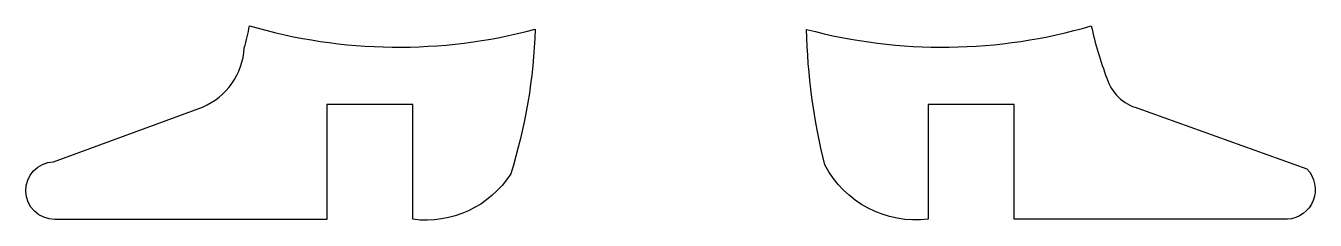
# Model space of a CAD drawing. Header units: millimetres. Extents: x 34.5 to 79.5, y 11.5 to 18.2.
import ezdxf

# ---------------------------------------------------------------- set-up
doc = ezdxf.new("R2010")
doc.units = ezdxf.units.MM
doc.layers.add('Corte exterior', color=1, linetype='Continuous', true_color=0xff0000)

msp = doc.modelspace()

# ---------------------------------------------------------------- linework, layer by layer
at = {"layer": 'Corte exterior'}
for points in [[(51.42, 13.067, -0.29109), (48.005, 11.481), (48, 15.48), (45.004, 15.48), (45.005, 11.48), (35.506, 11.478, -0.988583), (35.463, 13.486), (40.665, 15.394, 0.285068), (42.12, 17.459, 0.014881), (42.305, 18.226, 0.13725), (52.273, 18.108, -0.069342)], [(72.234, 16.398, 0.262084), (73.321, 15.357), (79.22, 13.237, -0.636281), (78.537, 11.482), (69, 11.481), (69, 15.481), (66, 15.481), (66, 11.481, -0.310872), (62.389, 13.38, -0.055761), (61.751, 18.102, 0.136854), (71.691, 18.224, 0.03829)]]:
    msp.add_lwpolyline(points, format="xyb", close=True, dxfattribs=at)

doc.saveas('drawing.dxf')
